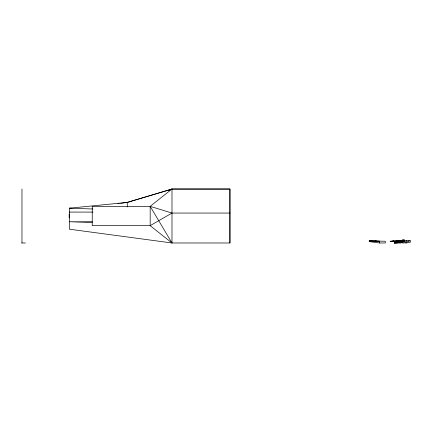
<?xml version="1.0" encoding="UTF-8"?>
<svg xmlns="http://www.w3.org/2000/svg" width="432" height="432" viewBox="0 0 432 432"><rect width="100%" height="100%" fill="white"/><g stroke="black" fill="none" stroke-linecap="round" stroke-linejoin="round"><path stroke-width="0.65" d="M229.943 213.057L171.99 213.057L150.174 225.661L92.243 225.661L92.243 206.345L150.174 206.345L171.99 189.016L229.943 189.016L229.943 242.984L171.963 242.984L69.341 229.187L69.32 208.202L127.267 202.408L171.963 189.059L229.916 189.059L229.916 242.984M394.34 242.984L400.135 242.984L400.135 241.828L394.34 242.406L394.34 242.984L400.135 242.6L401.312 242.071M168.907 190.372L171.963 189.059L127.267 202.408L120.609 203.299M398.606 240.813L400.734 240.478L403.839 240.851M400.135 242.984L402.689 242.557M117.947 203.656L119.275 203.477M394.34 242.6L396.916 242.255M400.135 242.6L403.072 242.293L394.34 242.406L396.916 242.406M408.991 240.478L408.991 241.828L390.247 241.634L390.247 241.245L393.46 241.007M396.031 240.818L400.734 240.478L400.734 241.153M71.339 208.202L69.32 208.202L92.902 208.991M69.341 212.08L92.923 212.08M92.248 221.735L69.341 221.735L92.146 222.588M402.462 239.328L404.374 239.323M369.247 240.862L385.301 241.245L385.301 242.984L379.507 242.984L369.247 241.607L369.247 240.862L379.507 241.245L379.507 242.984M369.247 241.056L379.507 241.245M390.247 241.245L393.471 241.245M390.247 241.439L400.005 241.553M405.572 242.233L404.606 242.233L404.606 240.489M406.539 242.233L410.4 242.233L410.4 240.489L392.931 240.478L392.931 241.445L403.196 241.828L403.196 240.478M21.6 242.984L25.461 242.984M402.473 242.984L404.325 242.984M405.146 242.984L407.036 242.984M400.005 241.358L398.725 241.25L400.005 241.412M401.917 241.715L403.196 241.828M400.005 240.808L398.725 240.478L403.196 240.862M398.725 240.478L401.279 240.867M376.315 241.299L375.041 240.862L376.958 241.31M171.99 189.016L171.99 242.984L150.174 225.661L150.174 206.345L171.99 213.057M150.174 206.345L171.99 242.984M406.323 240.478L406.323 241.153M400.529 240.489L400.529 241.153M127.267 202.408L127.267 206.917M69.174 214.013L69.174 217.874M21.973 189.016L21.973 242.984M401.414 242.579L394.34 242.789L401.414 242.573M401.414 242.557L394.34 242.789L401.414 242.546"/></g></svg>
